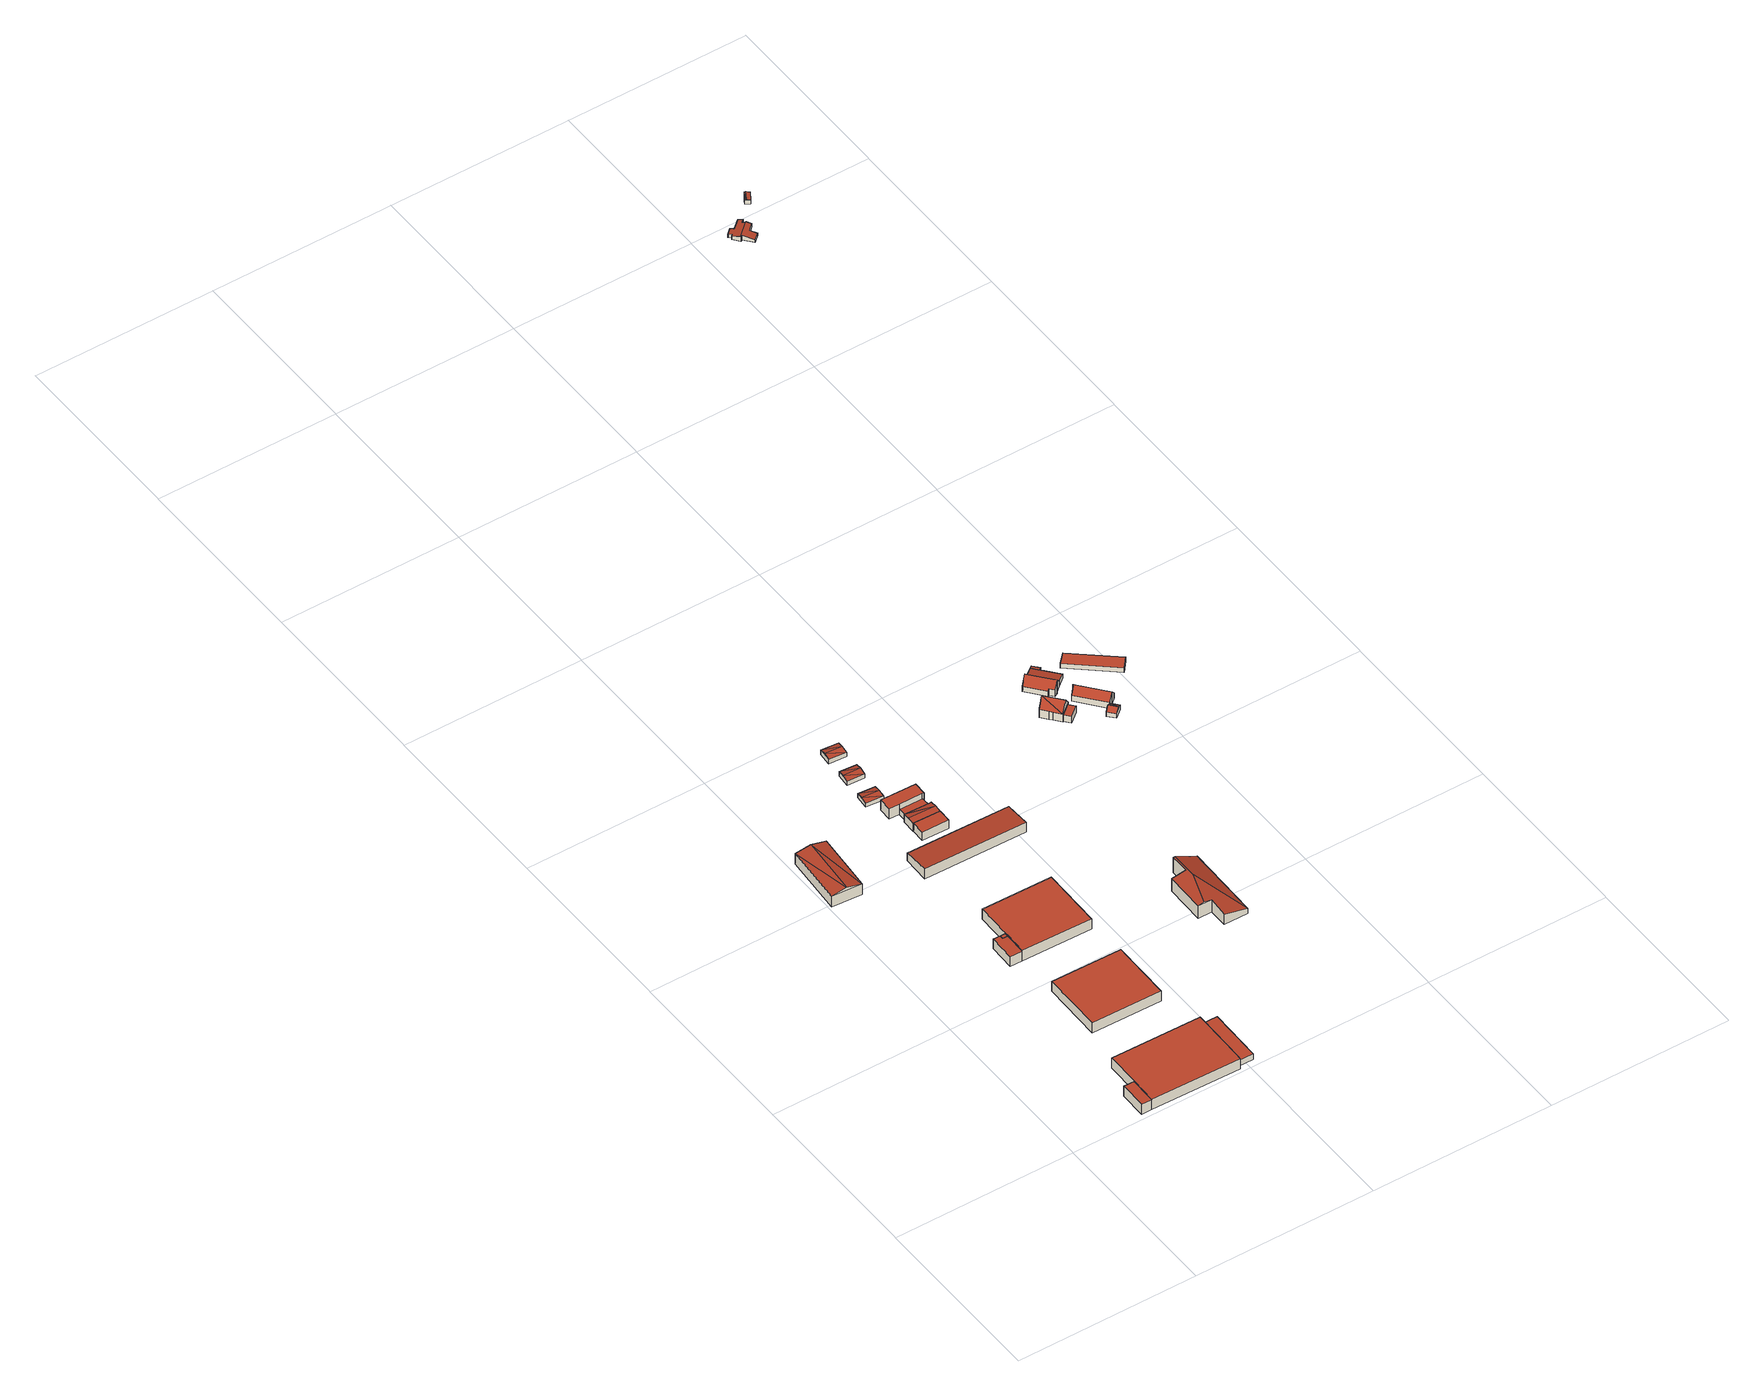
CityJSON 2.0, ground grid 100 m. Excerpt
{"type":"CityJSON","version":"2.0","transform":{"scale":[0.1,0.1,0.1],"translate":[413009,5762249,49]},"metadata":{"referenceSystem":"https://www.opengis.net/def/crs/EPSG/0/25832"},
"CityObjects":{
"building1":{"type":"Building","attributes":{"Gemeindeschluessel":"05515000","Geometrietyp2DReferenz":"3000","function":"31001_3073","roofType":"3100","measuredHeight":8.28},"geometry":[{"type":"Solid","lod":"2","boundaries":[[[[0,1,2,3]],[[4,5,1,0]],[[6,7,5,4]],[[3,2,7,6]],[[0,8,4]],[[6,9,3]],[[9,8,0]],[[0,3,9]],[[6,4,8]],[[8,9,6]],[[1,5,7,2]]]],"semantics":{"surfaces":[{"type":"WallSurface"},{"type":"RoofSurface"},{"type":"GroundSurface"}],"values":[[0,0,0,0,0,0,1,1,1,1,2]]}}]},
"building2":{"type":"Building","attributes":{"Gemeindeschluessel":"05515000","Geometrietyp2DReferenz":"3000","function":"31001_3073"},"children":["building2-1","building2-2","building2-3"]},
"building2-1":{"type":"BuildingPart","attributes":{"roofType":"1000","measuredHeight":6.39},"parents":["building2"],"geometry":[{"type":"Solid","lod":"2","boundaries":[[[[10,11,12,13,14]],[[15,16,11,10]],[[17,18,16,15]],[[19,18,17]],[[20,21,22]],[[23,24,20,22]],[[25,26,27,24,23]],[[23,22,17,15,10,14,25]],[[11,16,18,20,24,27,12]],[[19,17,22,21]],[[20,18,19,21]],[[26,25,14,13]],[[12,27,26,13]]]],"semantics":{"surfaces":[{"type":"WallSurface"},{"type":"RoofSurface"},{"type":"GroundSurface"},{"type":"ClosureSurface"}],"values":[[0,0,0,0,0,0,0,1,2,0,3,0,3]]}}]},
"building2-2":{"type":"BuildingPart","attributes":{"roofType":"1000","measuredHeight":3.59},"parents":["building2"],"geometry":[{"type":"Solid","lod":"2","boundaries":[[[[28,29,18,19]],[[30,31,29,28]],[[21,20,31,30]],[[30,28,19,21]],[[29,31,20,18]],[[20,21,19,18]]]],"semantics":{"surfaces":[{"type":"WallSurface"},{"type":"RoofSurface"},{"type":"GroundSurface"},{"type":"ClosureSurface"}],"values":[[0,0,0,1,2,3]]}}]},
"building2-3":{"type":"BuildingPart","attributes":{"roofType":"1000","measuredHeight":6.35},"parents":["building2"],"geometry":[{"type":"Solid","lod":"2","boundaries":[[[[32,33,27,26]],[[34,35,33,32]],[[13,12,35,34]],[[34,32,26,13]],[[33,35,12,27]],[[12,13,26,27]]]],"semantics":{"surfaces":[{"type":"WallSurface"},{"type":"RoofSurface"},{"type":"GroundSurface"},{"type":"ClosureSurface"}],"values":[[0,0,0,1,2,3]]}}]},
"building3":{"type":"Building","attributes":{"Gemeindeschluessel":"05515000","Geometrietyp2DReferenz":"3000","function":"51009_1610","roofType":"1000","measuredHeight":6.09},"geometry":[{"type":"Solid","lod":"2","boundaries":[[[[36,37,38,39]],[[40,41,37,36]],[[42,43,41,40]],[[39,38,43,42]],[[40,36,39,42]],[[37,41,43,38]]]],"semantics":{"surfaces":[{"type":"WallSurface"},{"type":"RoofSurface"},{"type":"GroundSurface"}],"values":[[0,0,0,0,1,2]]}}]},
"building4":{"type":"Building","attributes":{"Gemeindeschluessel":"05515000","Geometrietyp2DReferenz":"3000","function":"31001_3073","roofType":"1000","measuredHeight":6.3},"geometry":[{"type":"Solid","lod":"2","boundaries":[[[[44,45,46,47]],[[48,49,45,44]],[[50,51,49,48]],[[47,46,51,50]],[[48,44,47,50]],[[45,49,51,46]]]],"semantics":{"surfaces":[{"type":"WallSurface"},{"type":"RoofSurface"},{"type":"GroundSurface"}],"values":[[0,0,0,0,1,2]]}}]},
"building5":{"type":"Building","attributes":{"Gemeindeschluessel":"05515000","Geometrietyp2DReferenz":"3000","function":"31001_3073"},"children":["building5-1","building5-2"]},
"building5-1":{"type":"BuildingPart","attributes":{"roofType":"1000","measuredHeight":6.43},"parents":["building5"],"geometry":[{"type":"Solid","lod":"2","boundaries":[[[[52,53,54,55,56]],[[57,41,43,42,58]],[[59,60,41,57]],[[61,62,60,59]],[[56,55,62,61]],[[59,57,58,52,56,61]],[[54,43,41,60,62,55]],[[53,52,58,42]],[[43,54,53,42]]]],"semantics":{"surfaces":[{"type":"WallSurface"},{"type":"RoofSurface"},{"type":"GroundSurface"},{"type":"ClosureSurface"}],"values":[[0,0,0,0,0,1,2,0,3]]}}]},
"building5-2":{"type":"BuildingPart","attributes":{"roofType":"1000","measuredHeight":6.09},"parents":["building5"],"geometry":[{"type":"Solid","lod":"2","boundaries":[[[[36,37,63,64]],[[39,38,37,36]],[[42,43,38,39]],[[65,66,54,53]],[[64,63,66,65]],[[53,42,39,36,64,65]],[[37,38,43,54,66,63]],[[43,42,53,54]]]],"semantics":{"surfaces":[{"type":"WallSurface"},{"type":"RoofSurface"},{"type":"GroundSurface"},{"type":"ClosureSurface"}],"values":[[0,0,0,0,0,1,2,3]]}}]},
"building6":{"type":"Building","attributes":{"Gemeindeschluessel":"05515000","Geometrietyp2DReferenz":"3000","function":"31001_3073","roofType":"3100","measuredHeight":3.26},"geometry":[{"type":"Solid","lod":"2","boundaries":[[[[67,68,69,70]],[[71,72,68,67]],[[73,74,72,71]],[[70,69,74,73]],[[67,75,71]],[[73,76,70]],[[70,76,75]],[[75,67,70]],[[76,73,71]],[[71,75,76]],[[68,72,74,69]]]],"semantics":{"surfaces":[{"type":"WallSurface"},{"type":"RoofSurface"},{"type":"GroundSurface"}],"values":[[0,0,0,0,0,0,1,1,1,1,2]]}}]},
"building7":{"type":"Building","attributes":{"Gemeindeschluessel":"05515000","Geometrietyp2DReferenz":"3000","function":"31001_3073","roofType":"1000","measuredHeight":5.32},"geometry":[{"type":"Solid","lod":"2","boundaries":[[[[77,78,79,80]],[[81,82,78,77]],[[83,84,82,81]],[[80,79,84,83]],[[81,77,80,83]],[[78,82,84,79]]]],"semantics":{"surfaces":[{"type":"WallSurface"},{"type":"RoofSurface"},{"type":"GroundSurface"}],"values":[[0,0,0,0,1,2]]}}]},
"building8":{"type":"Building","attributes":{"Gemeindeschluessel":"05515000","Geometrietyp2DReferenz":"3000","function":"31001_3073","roofType":"2100","measuredHeight":6.28},"geometry":[{"type":"Solid","lod":"2","boundaries":[[[[85,86,87,88]],[[89,90,86,85]],[[91,92,90,89]],[[88,87,92,91]],[[89,85,88,91]],[[86,90,92,87]]]],"semantics":{"surfaces":[{"type":"WallSurface"},{"type":"RoofSurface"},{"type":"GroundSurface"}],"values":[[0,0,0,0,1,2]]}}]},
"building9":{"type":"Building","attributes":{"Gemeindeschluessel":"05515000","Geometrietyp2DReferenz":"3000","function":"31001_3073","roofType":"5000","measuredHeight":5.76},"geometry":[{"type":"Solid","lod":"2","boundaries":[[[[93,94,95,96]],[[97,98,94,93]],[[99,100,98,97]],[[101,102,100,99]],[[103,104,102,101]],[[96,95,104,103]],[[105,106,103,101]],[[105,99,97,93]],[[105,93,96]],[[96,106,105]],[[105,101,99]],[[106,96,103]],[[94,98,100,102,104,95]]]],"semantics":{"surfaces":[{"type":"WallSurface"},{"type":"RoofSurface"},{"type":"GroundSurface"}],"values":[[0,0,0,0,0,0,1,1,1,1,0,0,2]]}}]},
"building10":{"type":"Building","attributes":{"Gemeindeschluessel":"05515000","Geometrietyp2DReferenz":"3000","function":"31001_3073","roofType":"1000","measuredHeight":6.52},"geometry":[{"type":"Solid","lod":"2","boundaries":[[[[107,108,109,110]],[[111,112,108,107]],[[113,114,112,111]],[[115,116,114,113]],[[117,118,116,115]],[[110,109,118,117]],[[115,113,111,107,110,117]],[[108,112,114,116,118,109]]]],"semantics":{"surfaces":[{"type":"WallSurface"},{"type":"RoofSurface"},{"type":"GroundSurface"}],"values":[[0,0,0,0,0,0,1,2]]}}]},
"building11":{"type":"Building","attributes":{"Gemeindeschluessel":"05515000","Geometrietyp2DReferenz":"3000","function":"31001_3073","roofType":"1000","measuredHeight":3.33},"geometry":[{"type":"Solid","lod":"2","boundaries":[[[[119,120,94,121]],[[122,123,120,119]],[[124,98,123,122]],[[121,94,98,124]],[[122,119,121,124]],[[120,123,98,94]]]],"semantics":{"surfaces":[{"type":"WallSurface"},{"type":"RoofSurface"},{"type":"GroundSurface"}],"values":[[0,0,0,0,1,2]]}}]},
"building12":{"type":"Building","attributes":{"Gemeindeschluessel":"05515000","Geometrietyp2DReferenz":"3000","function":"31001_3073","roofType":"3100","measuredHeight":3.34},"geometry":[{"type":"Solid","lod":"2","boundaries":[[[[125,126,127,128]],[[129,130,126,125]],[[131,132,130,129]],[[128,127,132,131]],[[125,133,129]],[[131,134,128]],[[128,134,133]],[[133,125,128]],[[134,131,129]],[[129,133,134]],[[126,130,132,127]]]],"semantics":{"surfaces":[{"type":"WallSurface"},{"type":"RoofSurface"},{"type":"GroundSurface"}],"values":[[0,0,0,0,0,0,1,1,1,1,2]]}}]},
"building13":{"type":"Building","attributes":{"Gemeindeschluessel":"05515000","Geometrietyp2DReferenz":"3000","function":"31001_3073","roofType":"3100","measuredHeight":3.5},"geometry":[{"type":"Solid","lod":"2","boundaries":[[[[135,136,137,138]],[[139,140,136,135]],[[141,142,140,139]],[[138,137,142,141]],[[135,143,139]],[[141,144,138]],[[138,144,143]],[[143,135,138]],[[144,141,139]],[[139,143,144]],[[136,140,142,137]]]],"semantics":{"surfaces":[{"type":"WallSurface"},{"type":"RoofSurface"},{"type":"GroundSurface"}],"values":[[0,0,0,0,0,0,1,1,1,1,2]]}}]},
"building14":{"type":"Building","attributes":{"Gemeindeschluessel":"05515000","Geometrietyp2DReferenz":"3000","function":"31001_3073","roofType":"5000","measuredHeight":9.7},"geometry":[{"type":"Solid","lod":"2","boundaries":[[[[145,146,147,148]],[[149,150,146,145]],[[151,152,150,149]],[[153,154,152,151]],[[155,156,154,153]],[[157,158,156,155]],[[159,160,158,157]],[[148,147,160,159]],[[157,161,162,148,159]],[[155,163,161,157]],[[163,153,151,149,145,162,161]],[[148,162,145]],[[153,163,155]],[[146,150,152,154,156,158,160,147]]]],"semantics":{"surfaces":[{"type":"WallSurface"},{"type":"RoofSurface"},{"type":"GroundSurface"}],"values":[[0,0,0,0,0,0,0,0,1,1,1,0,0,2]]}}]},
"building15":{"type":"Building","attributes":{"Gemeindeschluessel":"05570044","Geometrietyp2DReferenz":"3000","function":"31001_1000"},"address":[{"country":"Germany","locality":"Telgte","thoroughfareNumber":"32","thoroughfareName":"Lauheide"}],"children":["building15-1","building15-2"]},
"building15-1":{"type":"BuildingPart","attributes":{"roofType":"1000","measuredHeight":4.12},"parents":["building15"],"geometry":[{"type":"Solid","lod":"2","boundaries":[[[[164,165,166,167]],[[168,169,165,164]],[[170,171,169,168]],[[168,164,167,170]],[[165,169,171,166]],[[171,170,167,166]]]],"semantics":{"surfaces":[{"type":"WallSurface"},{"type":"RoofSurface"},{"type":"GroundSurface"},{"type":"ClosureSurface"}],"values":[[0,0,0,1,2,3]]}}]},
"building15-2":{"type":"BuildingPart","attributes":{"roofType":"3100","measuredHeight":10.1},"parents":["building15"],"geometry":[{"type":"Solid","lod":"2","boundaries":[[[[172,173,174,175]],[[176,177,173,172]],[[178,167,166,177,176]],[[179,180,171,170,181]],[[182,183,180,179]],[[184,185,183,182]],[[186,187,185,184]],[[188,189,187,186]],[[190,191,189,188]],[[175,174,191,190]],[[176,172,175,190,192,193]],[[190,194,192]],[[179,195,192,194]],[[186,184,182,179,194,196]],[[196,194,190,188]],[[196,188,186]],[[193,192,195,181,178]],[[195,179,181]],[[193,178,176]],[[173,177,166,171,180,183,185,187,189,191,174]],[[167,178,181,170]],[[171,166,167,170]]]],"semantics":{"surfaces":[{"type":"WallSurface"},{"type":"RoofSurface"},{"type":"GroundSurface"},{"type":"ClosureSurface"}],"values":[[0,0,0,0,0,0,0,0,0,0,1,1,1,1,0,0,0,0,0,2,0,3]]}}]},
"building16":{"type":"Building","attributes":{"Gemeindeschluessel":"05570044","Geometrietyp2DReferenz":"3000","function":"31001_1000","roofType":"5000","measuredHeight":7.72},"address":[{"country":"Germany","locality":"Telgte","thoroughfareNumber":"32a","thoroughfareName":"Lauheide"}],"geometry":[{"type":"Solid","lod":"2","boundaries":[[[[197,198,199,200]],[[201,202,198,197]],[[203,204,202,201]],[[205,206,204,203]],[[207,208,206,205]],[[209,210,208,207]],[[211,212,210,209]],[[213,214,212,211]],[[215,216,214,213]],[[200,199,216,215]],[[217,218,200,215,213,211,209,207,205,203]],[[201,197,218,217]],[[200,218,197]],[[201,217,203]],[[198,202,204,206,208,210,212,214,216,199]]]],"semantics":{"surfaces":[{"type":"WallSurface"},{"type":"RoofSurface"},{"type":"GroundSurface"}],"values":[[0,0,0,0,0,0,0,0,0,0,1,1,0,0,2]]}}]},
"building17":{"type":"Building","attributes":{"Gemeindeschluessel":"05570044","Geometrietyp2DReferenz":"3000","function":"31001_2460","roofType":"2100","measuredHeight":3.39},"geometry":[{"type":"Solid","lod":"2","boundaries":[[[[219,220,221,222]],[[223,224,220,219]],[[225,226,224,223]],[[227,228,226,225]],[[229,230,228,227]],[[222,221,230,229]],[[227,225,223,219,222,229]],[[220,224,226,228,230,221]]]],"semantics":{"surfaces":[{"type":"WallSurface"},{"type":"RoofSurface"},{"type":"GroundSurface"}],"values":[[0,0,0,0,0,0,1,2]]}}]},
"building18":{"type":"Building","attributes":{"Gemeindeschluessel":"05570044","Geometrietyp2DReferenz":"3000","function":"51009_1610","roofType":"2100","measuredHeight":2.63},"geometry":[{"type":"Solid","lod":"2","boundaries":[[[[231,232,220,219]],[[233,234,232,231]],[[223,224,234,233]],[[219,220,224,223]],[[233,231,219,223]],[[232,234,224,220]]]],"semantics":{"surfaces":[{"type":"WallSurface"},{"type":"RoofSurface"},{"type":"GroundSurface"}],"values":[[0,0,0,0,1,2]]}}]},
"building19":{"type":"Building","attributes":{"Gemeindeschluessel":"05570044","Geometrietyp2DReferenz":"3000","function":"31001_9998","roofType":"5000","measuredHeight":4.54},"geometry":[{"type":"Solid","lod":"2","boundaries":[[[[235,236,237,238]],[[239,240,236,235]],[[241,242,240,239]],[[243,244,242,241]],[[245,246,244,243]],[[238,237,246,245]],[[247,248,245,243]],[[247,241,239]],[[247,239,235]],[[247,235,238]],[[238,248,247]],[[245,248,238]],[[241,247,243]],[[236,240,242,244,246,237]]]],"semantics":{"surfaces":[{"type":"WallSurface"},{"type":"RoofSurface"},{"type":"GroundSurface"}],"values":[[0,0,0,0,0,0,1,1,1,1,1,0,0,2]]}}]},
"building20":{"type":"Building","attributes":{"Gemeindeschluessel":"05570044","Geometrietyp2DReferenz":"3000","function":"31001_1000","roofType":"3100","measuredHeight":7.48},"address":[{"country":"Germany","locality":"Telgte","thoroughfareNumber":"32b","thoroughfareName":"Lauheide"}],"geometry":[{"type":"Solid","lod":"2","boundaries":[[[[249,250,251,252]],[[253,254,250,249]],[[255,256,254,253]],[[257,258,256,255]],[[259,260,258,257]],[[261,262,260,259]],[[263,264,262,261]],[[265,266,264,263]],[[267,268,266,265]],[[269,270,268,267]],[[271,272,270,269]],[[273,274,272,271]],[[275,276,274,273]],[[252,251,276,275]],[[269,267,265,263,261,259,257,271]],[[255,253,249,252,275,273,271,257]],[[250,254,256,258,260,262,264,266,268,270,272,274,276,251]]]],"semantics":{"surfaces":[{"type":"WallSurface"},{"type":"RoofSurface"},{"type":"GroundSurface"}],"values":[[0,0,0,0,0,0,0,0,0,0,0,0,0,0,1,1,2]]}}]},
"building21":{"type":"Building","attributes":{"Gemeindeschluessel":"05570044","Geometrietyp2DReferenz":"3000","function":"31001_2460","roofType":"1000","measuredHeight":2.9},"geometry":[{"type":"Solid","lod":"2","boundaries":[[[[277,278,279,280]],[[281,282,278,277]],[[283,284,282,281]],[[280,279,284,283]],[[281,277,280,283]],[[278,282,284,279]]]],"semantics":{"surfaces":[{"type":"WallSurface"},{"type":"RoofSurface"},{"type":"GroundSurface"}],"values":[[0,0,0,0,1,2]]}}]},
"building22":{"type":"Building","attributes":{"Gemeindeschluessel":"05570044","Geometrietyp2DReferenz":"3000","function":"31001_1000","roofType":"5000","measuredHeight":3.06},"address":[{"country":"Germany","locality":"Telgte","thoroughfareNumber":"33","thoroughfareName":"Lauheide"}],"geometry":[{"type":"Solid","lod":"2","boundaries":[[[[285,286,287,288]],[[289,290,286,285]],[[291,292,290,289]],[[293,294,292,291]],[[295,296,294,293]],[[297,298,296,295]],[[299,300,298,297]],[[301,302,300,299]],[[303,304,302,301]],[[305,306,304,303]],[[307,308,306,305]],[[309,310,308,307]],[[311,312,310,309]],[[313,314,312,311]],[[315,316,314,313]],[[317,318,316,315]],[[319,320,318,317]],[[321,322,320,319]],[[323,324,322,321]],[[325,326,324,323]],[[327,328,326,325]],[[288,287,328,327]],[[303,301,299,297,295,293,291,289,285,288,327,325,323,321,329,330]],[[309,307,305,330,329,319,317,315,313,311]],[[303,330,305]],[[319,329,321]],[[286,290,292,294,296,298,300,302,304,306,308,310,312,314,316,318,320,322,324,326,328,287]]]],"semantics":{"surfaces":[{"type":"WallSurface"},{"type":"RoofSurface"},{"type":"GroundSurface"}],"values":[[0,0,0,0,0,0,0,0,0,0,0,0,0,0,0,0,0,0,0,0,0,0,1,1,0,0,2]]}}]},
"building23":{"type":"Building","attributes":{"Gemeindeschluessel":"05570044","Geometrietyp2DReferenz":"3000","function":"31001_9998","roofType":"5000","measuredHeight":2.92},"geometry":[{"type":"Solid","lod":"2","boundaries":[[[[331,332,333,334]],[[335,336,332,331]],[[337,338,336,335]],[[339,340,338,337]],[[341,342,340,339]],[[334,333,342,341]],[[339,343,344,341]],[[343,337,335]],[[344,343,335]],[[344,335,331]],[[331,334,344]],[[341,344,334]],[[337,343,339]],[[332,336,338,340,342,333]]]],"semantics":{"surfaces":[{"type":"WallSurface"},{"type":"RoofSurface"},{"type":"GroundSurface"}],"values":[[0,0,0,0,0,0,1,1,1,1,1,0,0,2]]}}]}
},
"vertices":[
[30,2303,91],[30,2303,24],[5,1971,24],[5,1971,91],[195,2290,91],[195,2290,24],[169,1959,91],[169,1959,24],[112,2297,107],[87,1965,107],
[458,348,89],[458,348,25],[455,161,25],[455,161,88],[455,161,89],[951,340,89],[951,340,25],[950,323,89],[950,323,25],[950,323,61],[946,22,25],[946,22,61],[946,22,89],[945,3,89],[945,3,25],[453,12,89],[453,12,88],[453,12,25],
[1034,322,61],[1034,322,25],[1030,20,61],[1030,20,25],
[395,13,88],[395,13,25],[398,162,88],[398,162,25],
[499,1314,87],[499,1314,26],[499,1294,26],[499,1294,87],[527,1314,87],[527,1314,26],[527,1294,87],[527,1294,26],
[516,591,89],[516,591,26],[901,584,26],[901,584,89],[521,926,89],[521,926,26],[906,920,89],[906,920,26],
[525,1170,91],[525,1170,87],[525,1170,26],[909,1163,26],[909,1163,91],[527,1314,91],[527,1294,91],[530,1504,91],[530,1504,26],[915,1498,91],[915,1498,26],
[461,1315,26],[461,1315,87],[458,1171,87],[458,1171,26],
[513,2428,49],[513,2428,24],[608,2421,24],[608,2421,49],[519,2502,49],[519,2502,24],[613,2495,49],[613,2495,24],[516,2465,56],[610,2458,56],
[750,2165,79],[750,2165,26],[602,2169,26],[602,2169,79],[748,2091,79],[748,2091,26],[600,2094,79],[600,2094,26],
[1027,1863,92],[1027,1863,29],[1030,2012,29],[1030,2012,76],[463,1874,92],[463,1874,29],[466,2022,76],[466,2022,29],
[613,2244,75],[613,2244,24],[603,2244,24],[603,2244,75],[743,2240,75],[743,2240,24],[751,2240,75],[751,2240,24],[750,2165,75],[750,2165,24],[602,2169,75],[602,2169,24],[750,2202,82],[602,2205,82],
[559,2302,88],[559,2302,23],[614,2301,23],[614,2301,88],[560,2375,88],[560,2375,23],[753,2370,88],[753,2370,23],[752,2299,88],[752,2299,23],[743,2299,88],[743,2299,23],
[614,2301,57],[614,2301,24],[613,2244,57],[743,2299,57],[743,2299,24],[743,2240,57],
[526,2597,50],[526,2597,23],[620,2591,23],[620,2591,50],[532,2671,50],[532,2671,23],[625,2663,50],[625,2663,23],[529,2634,57],[623,2627,57],
[538,2766,49],[538,2766,21],[634,2759,21],[634,2759,49],[544,2839,49],[544,2839,21],[639,2832,49],[639,2832,21],[541,2803,56],[636,2796,56],
[1354,936,111],[1354,936,30],[1428,935,30],[1428,935,108],[1357,1156,112],[1357,1156,30],[1432,1154,125],[1432,1154,30],[1434,1255,125],[1434,1255,30],[1565,1253,64],[1565,1253,30],[1560,832,64],[1560,832,30],[1428,834,94],[1428,834,30],[1443,1109,127],[1386,936,117],[1445,1255,127],
[1684,2408,50],[1684,2408,9],[1658,2439,9],[1658,2439,50],[1627,2361,50],[1627,2361,9],[1601,2392,50],[1601,2392,9],
[1642,2468,58],[1642,2468,9],[1622,2492,9],[1622,2492,58],[1663,2443,58],[1663,2443,9],[1658,2439,58],[1597,2388,58],[1597,2388,9],[1601,2392,58],[1566,2425,58],[1566,2425,9],[1554,2441,58],[1554,2441,9],[1524,2478,58],[1524,2478,9],[1526,2479,58],[1526,2479,9],[1589,2532,58],[1589,2532,9],[1630,2416,110],[1658,2439,65],[1556,2505,110],[1601,2392,66],[1526,2479,62],
[1619,2716,41],[1619,2716,6],[1559,2665,6],[1559,2665,40],[1719,2597,42],[1719,2597,6],[1685,2568,77],[1685,2568,6],[1687,2566,77],[1687,2566,6],[1683,2562,71],[1683,2562,6],[1681,2564,71],[1681,2564,6],[1665,2551,48],[1665,2551,6],[1644,2575,48],[1644,2575,6],[1638,2570,40],[1638,2570,6],[1690,2572,83],[1589,2690,83],
[1664,2754,30],[1664,2754,5],[1619,2716,5],[1619,2716,39],[1693,2719,30],[1693,2719,5],[1708,2702,30],[1708,2702,5],[1765,2635,30],[1765,2635,5],[1719,2597,39],[1719,2597,5],
[1675,2763,31],[1675,2763,5],[1705,2729,31],[1705,2729,5],
[1828,2343,35],[1828,2343,7],[1827,2344,7],[1827,2344,35],[1833,2346,35],[1833,2346,7],[1864,2309,35],[1864,2309,7],[1817,2270,35],[1817,2270,7],[1784,2309,35],[1784,2309,7],[1839,2288,53],[1806,2327,53],
[1710,2484,43],[1710,2484,6],[1827,2344,6],[1827,2344,43],[1735,2505,78],[1735,2505,6],[1733,2507,78],[1733,2507,6],[1735,2508,81],[1735,2508,6],[1737,2511,77],[1737,2511,6],[1739,2508,77],[1739,2508,6],[1763,2528,43],[1763,2528,6],[1810,2471,43],[1810,2471,6],[1812,2473,40],[1812,2473,6],[1883,2388,40],[1883,2388,6],[1855,2364,81],[1855,2364,6],[1833,2346,49],[1833,2346,6],[1828,2343,43],[1828,2343,6],
[1843,2748,34],[1843,2748,5],[1793,2696,5],[1793,2696,34],[2067,2560,34],[2067,2560,5],[2020,2504,34],[2020,2504,5],
[2193,5964,26],[2193,5964,7],[2163,5936,7],[2163,5936,26],[2197,5959,27],[2197,5959,7],[2196,5959,27],[2196,5959,7],[2207,5947,30],[2207,5947,7],[2256,5988,30],[2256,5988,7],[2272,5970,35],[2272,5970,7],[2258,5958,35],[2258,5958,7],[2267,5947,38],[2267,5947,7],[2270,5949,38],[2270,5949,7],[2273,5945,37],[2273,5945,7],[2275,5947,37],[2275,5947,7],[2293,5928,31],[2293,5928,7],[2259,5897,30],[2259,5897,7],[2283,5868,22],[2283,5868,7],[2248,5837,22],[2248,5837,7],[2207,5884,36],[2207,5884,7],[2199,5878,36],[2199,5878,7],[2168,5913,30],[2168,5913,7],[2176,5920,30],[2176,5920,7],[2164,5933,27],[2164,5933,7],[2165,5934,27],[2165,5934,7],[2195,5883,38],[2270,5948,38],
[2367,6096,30],[2367,6096,6],[2354,6074,6],[2354,6074,30],[2368,6095,30],[2368,6095,6],[2383,6121,30],[2383,6121,6],[2407,6107,30],[2407,6107,6],[2379,6060,30],[2379,6060,6],[2389,6118,35],[2361,6070,35]
]}
